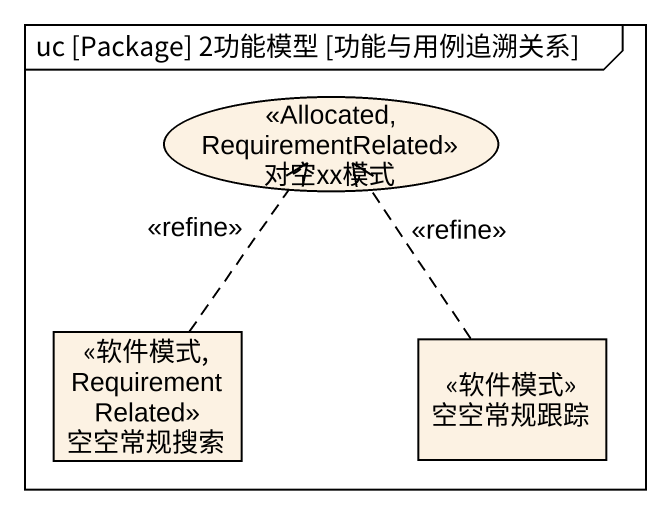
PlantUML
@startuml
mainframe uc [Package] 2功能模型 [功能与用例追溯关系]
allowmixing
hide circle
hide empty members
usecase 对空xx模式 <<Allocated, RequirementRelated>>
class 空空常规搜索 <<软件模式, RequirementRelated>>
class 空空常规跟踪 <<软件模式>>
空空常规搜索 .up.> 对空xx模式 : <<refine>>
空空常规跟踪 .up.> 对空xx模式 : <<refine>>
@enduml
